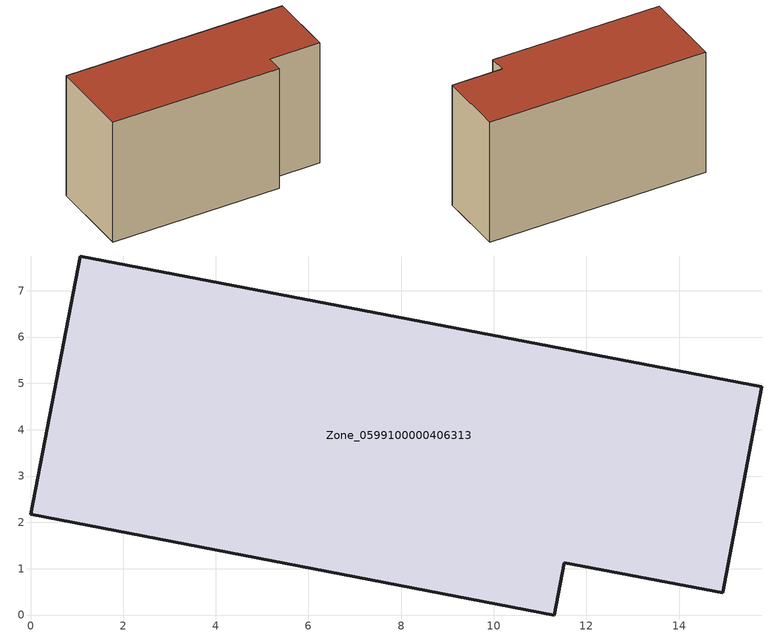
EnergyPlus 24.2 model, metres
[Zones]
Zone_0599100000406313
 floor ground (C_G): 11.52,1.13 11.31,0 0,2.17 1.07,7.75 15.79,4.92 14.94,0.48 z0
 wall outside (C_F): 1.07,7.75 0,2.17 11.31,0 11.52,1.13 14.94,0.48 15.79,4.92 1.07,7.75 z0:8.76
 roof outside (C_R): 14.94,0.48 15.79,4.92 1.07,7.75 0,2.17 11.31,0 11.52,1.13 z8.76
[BUILDING]
Pand.0599100000406313: North Axis=0; Terrain=City; Loads Convergence Tolerance Value=0.04; Temperature Convergence Tolerance Value=0.4; Solar Distribution=FullExterior; Maximum Number of Warmup Days=25; Minimum Number of Warmup Days=1
[Site:Location]
Rotterdam.The.Hague.AP_ZH_NLD Design_Conditions: Latitude=51.96; Longitude=4.45; Time Zone=1; Elevation=-4.5
[SITE:GROUNDTEMPERATURE:BUILDINGSURFACE]
18, 18, 18, 18, 18, 18, 18, 18, 18, 18, 18, 18
[MATERIAL] Thermal Absorptance=0.9; Solar Absorptance=0.7; Visible Absorptance=0.7
Name | Roughness | Thickness | Conductivity | Density | Specific Heat
G.TI.1992-2005 | MediumSmooth | 0.15 | 0.06 | 540 | 1210
F.TI.1992-2005 | Rough | 0.3 | 0.12 | 1920 | 840
R.TI.1992-2005 | MediumRough | 0.2 | 0.08 | 1500 | 1000
[CONSTRUCTION]
C_G: G.TI.1992-2005
C_F: F.TI.1992-2005
C_R: R.TI.1992-2005
[ZONE]
Zone_0599100000406313: Type=1; Multiplier=1; Ceiling Height=Autocalculate; Volume=Autocalculate; Floor Area=autocalculate; Part of Total Floor Area=Yes
[ZONEINFILTRATION:DESIGNFLOWRATE]
Infil_Zone_0599100000406313: Zone or ZoneList or Space or SpaceList=Zone_0599100000406313; Schedule=AlwaysOn; Design Flow Rate Calculation Method=Flow/Area; Flow Rate per Floor Area=0.0015; Constant Term Coefficient=1; Temperature Term Coefficient=0; Velocity Term Coefficient=0; Velocity Squared Term Coefficient=0
[HVACTEMPLATE:ZONE:IDEALLOADSAIRSYSTEM]
Zone_0599100000406313: Maximum Heating Supply Air Temperature=50; Minimum Cooling Supply Air Temperature=13; Maximum Heating Supply Air Humidity Ratio=0.0156; Minimum Cooling Supply Air Humidity Ratio=0.0077; Heating Limit=NoLimit; Cooling Limit=NoLimit; Dehumidification Control Type=ConstantSensibleHeatRatio; Cooling Sensible Heat Ratio=0.7; Dehumidification Setpoint=60; Humidification Control Type=None; Humidification Setpoint=30; Outdoor Air Method=None; Outdoor Air Flow Rate per Person=0.00944; Outdoor Air Flow Rate per Zone Floor Area=0; Outdoor Air Flow Rate per Zone=0; Demand Controlled Ventilation Type=None; Outdoor Air Economizer Type=NoEconomizer; Heat Recovery Type=None; Sensible Heat Recovery Effectiveness=0.7; Latent Heat Recovery Effectiveness=0.65
[ZONECONTROL:THERMOSTAT]
ThermostatControl_Zone_0599100000406313: Zone or ZoneList=Zone_0599100000406313; Control Type Schedule=DualSetpointControlType; Control 1=Thermostat_Zone_0599100000406313; Temperature Difference Between Cutout And Setpoint=0
[THERMOSTATSETPOINT:DUALSETPOINT]
Thermostat_Zone_0599100000406313: Heating Setpoint Temperature Schedule=HeatingSetpoint_Zone_0599100000406313; Cooling Setpoint Temperature Schedule=CoolingSetpoint_Zone_0599100000406313
[SCHEDULE:COMPACT]
HeatingSetpoint_Zone_0599100000406313: Through: 12/31, For: AllDays, Until: 24:00, 21
CoolingSetpoint_Zone_0599100000406313: Through: 12/31, For: AllDays, Until: 24:00, 24
DualSetpointControlType: Through: 12/31, For: AllDays, Until: 24:00, 4
AlwaysOn: Through: 12/31, For: AllDays, Until: 24:00, 1
